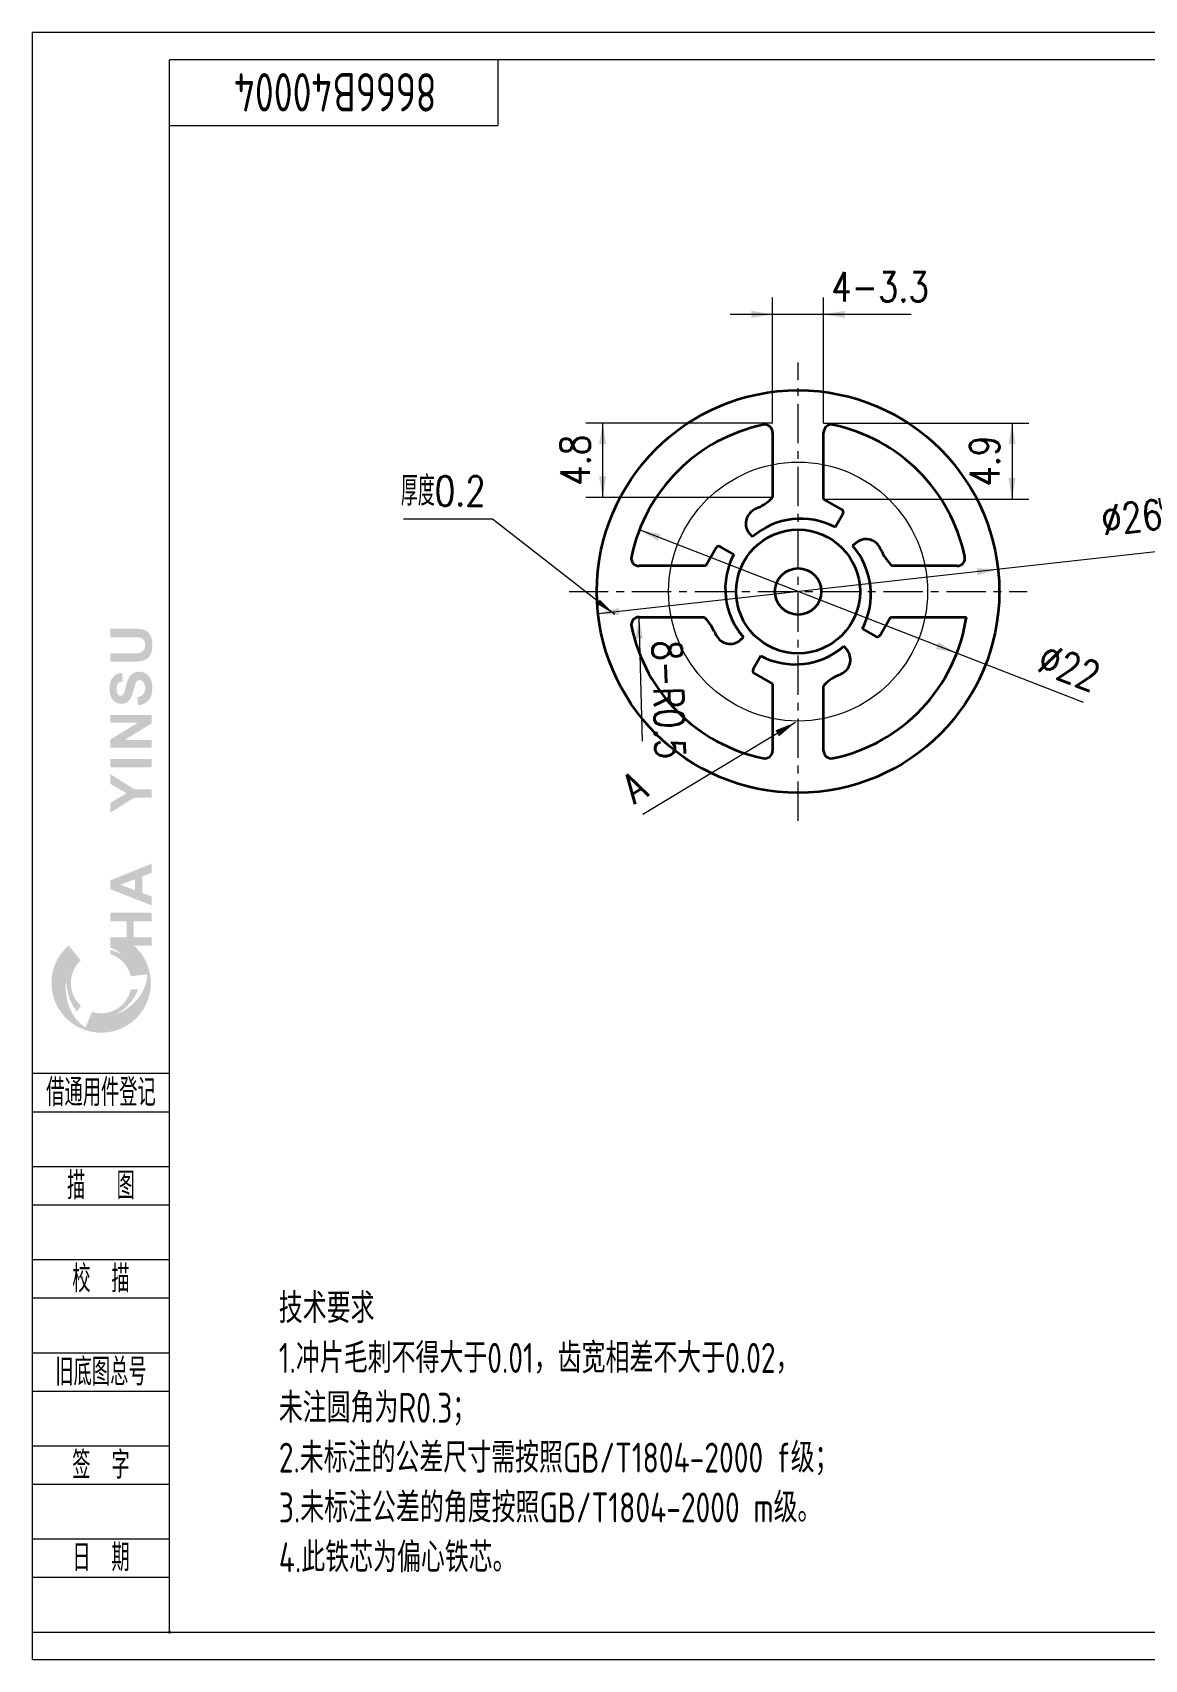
# Model space of a CAD drawing. Header units: millimetres. Extents: x 785 to 933, y 35 to 140.
# Drawn here: x 784.5 to 856.4, y 34.9 to 140 of the extents above; entities that cross this region are included whole.
import ezdxf
from ezdxf.enums import TextEntityAlignment as Align

# ---------------------------------------------------------------- set-up
doc = ezdxf.new("R2010")
doc.units = ezdxf.units.MM
doc.header["$LTSCALE"] = 10
doc.header["$PDSIZE"] = -1
doc.linetypes.add('CENTERX2', pattern=[20.319999694824222, 12.69999980926514, -2.539999961853027, 2.539999961853027, -2.539999961853027])
doc.layers.get('0').update_dxf_attribs({"lineweight": 35})
for name, color, linetype, lineweight in [('2细线层', 4, 'Continuous', 18), ('5剖面线层', 2, 'Continuous', 18), ('6文字层', 3, 'Continuous', 18), ('中心线层', 1, 'CENTERX2', 15), ('图框层', 7, 'Continuous', 18), ('尺寸线层', 3, 'Continuous', 18), ('粗实线层', 7, 'Continuous', 35)]:
    doc.layers.add(name, color=color, linetype=linetype, lineweight=lineweight)
doc.styles.add('PC_TEXTSTYLE', font='isocp.shx', dxfattribs={"width": 0.8, "bigfont": 'hzfs.shx'})
doc.styles.add('TH_GBDIM', font='romans.shx', dxfattribs={"width": 0.8, "bigfont": 'gbcbig.shx'})
doc.dimstyles.new('TH_GBDIM', dxfattribs={"dimtxt": 3.5, "dimasz": 2.5, "dimexe": 2, "dimexo": 0, "dimgap": 1.5, "dimtad": 1, "dimdec": 1, "dimdsep": 46, "dimtxsty": 'TH_GBDIM', "dimcen": 2.5, "dimdle": 5, "dimclrd": 4, "dimclre": 4, "dimclrt": 3, "dimadec": 0, "dimazin": 2, "dimtfac": 0.714286, "dimtdec": 1, "dimtmove": 0, "dimatfit": 3, "dimfxl": 1, "dimtolj": 1, "dimarcsym": 0})

# ---------------------------------------------------------------- blocks, each defined once
blk = doc.blocks.new('PC_FJL_BLOCK')
at = {"layer": '5剖面线层'}
h = blk.add_hatch(color=4, dxfattribs=at)
edge = h.paths.add_edge_path(flags=0)
edge.add_spline(control_points=[(-6.335824583467788, 181.6034818638759), (-6.202804610569151, 181.6002740747198), (-5.789561721457847, 181.5902342559087), (-5.1118128375336, 181.57108552171), (-4.510591810354031, 180.9826700249467), (-4.392513987799234, 180.171906717055), (-4.523893863661744, 179.3635867990756), (-5.102281153857, 178.8154770109099), (-5.691925718893674, 178.7064232008163), (-6.05615881016281, 178.6893285951121), (-6.197094663844899, 178.6852541685416)], knot_values=[0, 0, 0, 0, 0.4053709725724268, 1.256548457878403, 1.960403226686434, 2.7388955457892, 3.663044504347432, 4.326165747218071, 5.002484285406978, 5.430378611286798, 5.430378611286798, 5.430378611286798, 5.430378611286798], weights=[1, 1, 1, 1, 1, 1, 1, 1, 1, 1, 1], degree=3, periodic=0)
edge.add_line((-6.197094663851214, 178.6852541685414), (-10.79428292309085, 178.6852541685414))
edge.add_line((-10.79428292309084, 178.6852541685414), (-10.79428292309084, 177.1479185239226))
edge.add_line((-10.79428292309084, 177.1479185239226), (-6.49308331915763, 177.1479185239226))
edge.add_spline(control_points=[(-6.493083319159606, 177.1479185239224), (-6.136832942187938, 177.1602327811056), (-5.421902418779311, 177.1885722478415), (-4.436628598077241, 177.403997866187), (-3.631278732452867, 178.0249212155542), (-3.154799964863191, 179.0111050444285), (-3.125666179922669, 180.1913467153208), (-3.140957305099134, 181.236673188387), (-3.524216547509943, 182.1224166188933), (-4.289034790793629, 182.943814182122), (-5.280822172265113, 183.1355420943479), (-5.944114239188199, 183.1498757175214), (-6.058968760266006, 183.1514724899426)], knot_values=[0, 0, 0, 0, 1.235965782631336, 2.147786307566932, 2.97032144490488, 4.201868442922859, 5.27937777095471, 6.498956263303746, 7.295989366746617, 8.122634436626328, 9.770285900859127, 10.11634980117583, 10.11634980117583, 10.11634980117583, 10.11634980117583], weights=[1, 1, 1, 1, 1, 1, 1, 1, 1, 1, 1, 1, 1], degree=3, periodic=0)
edge.add_line((-6.058968760265921, 183.1514724899426), (-10.79428292309082, 183.1514724899426))
edge.add_line((-10.79428292309084, 183.1514724899426), (-10.79428292309084, 181.6034818638759))
edge.add_line((-10.79428292309084, 181.6034818638759), (-6.335824583467792, 181.6034818638759))
h = blk.add_hatch(color=4, dxfattribs=at)
edge = h.paths.add_edge_path(flags=0)
edge.add_spline(control_points=[(-10.81762475623769, 124.9922519319619), (-10.56536226492718, 124.8695335449268), (-10.19163718616069, 124.7171013128755), (-9.700205772749936, 124.4589214325181), (-9.28585730716244, 124.1908696908303), (-8.838323216115473, 123.7516858713719)], knot_values=[0, 0, 0, 0, 0.8371157503440196, 1.617818454947619, 2.35494784427279, 2.35494784427279, 2.35494784427279, 2.35494784427279], weights=[1, 1, 1, 1, 1, 1], degree=3, periodic=0)
edge.add_spline(control_points=[(-8.838323216115473, 123.7516858713719), (-9.20587755707226, 123.932120677611), (-9.849358753555123, 124.2480097641161), (-10.52511763377085, 124.4901821595758), (-10.81843834854126, 124.5813804393592)], knot_values=[0, 0, 0, 0, 1.227812479394649, 2.14954404086439, 2.14954404086439, 2.14954404086439, 2.14954404086439], weights=[1, 1, 1, 1, 1], degree=3, periodic=0)
edge.add_line((-10.81843834854124, 124.5813804393592), (-10.81843834854124, 123.7810070975568))
edge.add_arc((-12.46828456207509, 118.4920111007335), 5.540349373706039, 12.825875818474515, 72.67524263383018, ccw=False)
edge.add_line((-7.066171340162093, 119.7219069989125), (-4.004956288954698, 120.0772705767544))
edge.add_spline(control_points=[(-4.004956288954725, 120.0772705767543), (-4.045983905555985, 119.6242203831133), (-4.154536758909485, 118.4255182574196), (-5.030020200776081, 116.5763947342558), (-6.179515741058081, 115.0275433500738), (-7.41355031719961, 114.039996424702), (-8.248813091987417, 113.449758332833), (-9.047011890365457, 113.0064452756937), (-9.505560754469094, 112.8126506154641), (-9.728253268037944, 112.7185349750577)], knot_values=[0, 0, 0, 0, 1.360503189474513, 3.599685174239277, 6.03379871503918, 7.09362899603316, 8.336567406231573, 9.105881709024349, 9.832258316755832, 9.832258316755832, 9.832258316755832, 9.832258316755832], weights=[1, 1, 1, 1, 1, 1, 1, 1, 1, 1], degree=3, periodic=0)
edge.add_spline(control_points=[(-9.728253268037944, 112.7185349750577), (-9.388214971629623, 112.9466289684779), (-8.790274581487619, 113.3477208832869), (-7.913478408211081, 114.0916170533057), (-7.015200903750928, 115.0279613977065), (-6.213104029314793, 116.1119803061379), (-5.874317802056334, 116.9530651080566), (-5.744969461162276, 117.2741906879239)], knot_values=[0, 0, 0, 0, 1.228569898639768, 2.160378911048566, 3.44517431132459, 5.124301433614942, 6.161326353932291, 6.161326353932291, 6.161326353932291, 6.161326353932291], weights=[1, 1, 1, 1, 1, 1, 1, 1], degree=3, periodic=0)
edge.add_spline(control_points=[(-5.744969461162276, 117.2741906879239), (-5.741323722804813, 117.2832417498547), (-5.737677984447375, 117.2922928117856), (-5.734032246089912, 117.3013438737163)], knot_values=[0, 0, 0, 0, 0.02927316471137155, 0.02927316471137155, 0.02927316471137155, 0.02927316471137155], weights=[1, 1, 1, 1], degree=3, periodic=0)
edge.add_line((-5.734032246090025, 117.3013438737164), (-7.047557531911124, 117.3469392046613))
edge.add_arc((-12.46828456207508, 118.4920111007335), 5.540349373706013, 252.3591252782822, 348.072217048217, ccw=False)
edge.add_line((-14.14728643430137, 113.2121982351307), (-15.32707372081124, 110.3699240776338))
edge.add_spline(control_points=[(-15.32707372081125, 110.3699240776337), (-15.69891288939324, 110.6319801326877), (-16.68274295513761, 111.3253407241917), (-17.84638917999956, 113.0080933870229), (-18.61298605524686, 114.7780114185351), (-18.85120949197723, 116.3404901733079), (-18.94473928642317, 117.358968001044), (-18.92956025654609, 118.2718849662792), (-18.86811692337098, 118.7658972615845), (-18.83827720207197, 119.0058124557709)], knot_values=[0, 0, 0, 0, 1.36050318947444, 3.599685174239232, 6.033798715039191, 7.093628996033297, 8.336567406231536, 9.10588170902422, 9.832258316755883, 9.832258316755883, 9.832258316755883, 9.832258316755883], weights=[1, 1, 1, 1, 1, 1, 1, 1, 1, 1], degree=3, periodic=0)
edge.add_spline(control_points=[(-18.83827720207194, 119.0058124557709), (-18.81076115752348, 118.5972836561116), (-18.7623755651174, 117.8789061308953), (-18.55654067074143, 116.7476302858874), (-18.19478143403046, 115.5015269751765), (-17.6570419583644, 114.2648812514029), (-17.09803426679492, 113.5509413711855), (-16.88460552727193, 113.2783596321002)], knot_values=[0, 0, 0, 0, 1.228569898639822, 2.160378911048668, 3.445174311324642, 5.124301433615099, 6.16132635393242, 6.16132635393242, 6.16132635393242, 6.16132635393242], weights=[1, 1, 1, 1, 1, 1, 1, 1], degree=3, periodic=0)
edge.add_line((-16.88460552727193, 113.2783596321002), (-16.15193153806435, 114.3536278247414))
edge.add_arc((-12.46828456207513, 118.4920111007336), 5.540349373706078, 132.363657663612, 228.3271640584457, ccw=False)
edge.add_line((-16.20155953639241, 122.585680499801), (-18.39871572146116, 125.3548775325834))
edge.add_arc((-12.46828456207507, 118.4920111007335), 9.07022322755231, 130.8313870607261, 408.7706257569416)
edge.add_line((-6.490326104041374, 125.3135184174233), (-3.255389210494929, 125.3135184174233))
edge.add_line((-3.255389210494937, 125.3135184174233), (-3.255389210494937, 126.8533699162085))
edge.add_line((-3.255389210494937, 126.8533699162085), (-6.53869727751719, 126.8533699162085))
edge.add_line((-6.538697277517196, 126.8533699162085), (-6.538697277517196, 129.7729915151369))
edge.add_line((-6.538697277517196, 129.7729915151369), (-3.255389210494943, 129.7729915151369))
edge.add_line((-3.255389210494937, 129.7729915151369), (-3.255389210494937, 131.3122556077039))
edge.add_line((-3.255389210494937, 131.3122556077039), (-10.79428292309085, 131.3122556077038))
edge.add_line((-10.79428292309084, 131.3122556077038), (-10.79428292309084, 129.7729915151369))
edge.add_line((-10.79428292309084, 129.7729915151369), (-7.82892679711864, 129.7729915151369))
edge.add_line((-7.828926797118665, 129.7729915151369), (-7.828926797118665, 126.8533699162085))
edge.add_line((-7.828926797118665, 126.8533699162085), (-10.79428292309085, 126.8533699162086))
edge.add_line((-10.79428292309084, 126.8533699162086), (-10.79428292309084, 126.8038899718174))
edge.add_line((-10.79428292309084, 126.8038899718174), (-10.81762475623769, 124.9922519319619))
h.paths.add_polyline_path([(-10.79428292309084, 137.2336446323139), (-10.79428292309084, 135.6206821822713), (-3.25538921049491, 132.6707258682706), (-3.25538921049491, 134.3138647447887), (-4.976892169192545, 134.9437631085126), (-4.976892169192517, 137.9396664680934), (-3.25538921049491, 138.5951610491417), (-3.255389210494937, 140.2569284825228)], flags=0)
h.paths.add_polyline_path([(-8.989250038796913, 136.4118858578631), (-6.260214976506372, 137.451017208631), (-6.260214976506372, 135.4133312451065)], flags=0)
h.paths.add_polyline_path([(-6.434909740328449, 153.8701981134391), (-10.79428292309084, 156.6179193281467), (-10.79428292309084, 154.8608835913115), (-7.828098826563535, 153.1326739785637), (-10.79428292309084, 151.367902594353), (-10.79428292309084, 149.5651763725448), (-6.437460768310883, 152.321316316688), (-3.255389210494937, 152.321316316688), (-3.255389210494937, 153.8701981134391)], flags=0)
h.paths.add_polyline_path([(-10.79428292309084, 159.4092419460979), (-10.79428292309084, 157.8732318619758), (-3.255389210494937, 157.8732318619758), (-3.255389210494937, 159.4092419460979)], flags=0)
h.paths.add_polyline_path([(-10.79428292309084, 162.9181238889572), (-10.79428292309084, 161.4271847884114), (-3.255389210494937, 161.4271847884114), (-3.255389210494937, 162.8583185683185), (-8.156948388676634, 162.8583185683185), (-3.255389210494937, 165.8793272960073), (-3.255389210494937, 167.4049674702695), (-10.79428292309084, 167.4049674702695), (-10.79428292309084, 165.9936790457501), (-5.783831126228282, 165.9936790457501)], flags=0)
edge = h.paths.add_edge_path(flags=0)
edge.add_spline(control_points=[(-5.705883673779725, 169.1847723096636), (-5.523399202075851, 169.2177218935209), (-5.121339240862605, 169.2903182535508), (-4.509520627690534, 169.5025251356584), (-3.916108007301347, 169.9171668835042), (-3.448322932390766, 170.5314666229447), (-3.180449846099837, 171.3436267664954), (-3.136586159547129, 172.1910698194744), (-3.126357496632443, 172.9846427720449), (-3.290059205115357, 173.6665740160109), (-3.600963519257344, 174.4136334146135), (-4.296609163413653, 175.0823669287746), (-5.317768009637273, 175.3594812562579), (-6.281095971458115, 175.2674262246184), (-7.049986956731676, 174.7766946565136), (-7.613548841372854, 173.9382902707813), (-7.842650285547929, 172.9762045959275), (-8.067593188459131, 172.1333739994838), (-8.232542403523633, 171.5927684184052), (-8.39284242599672, 171.2077583350446), (-8.648888535165435, 170.9635377089581), (-8.94004412009779, 170.9156730868007), (-9.224572124519002, 170.9773731987146), (-9.463649931152267, 171.2352827761044), (-9.611287016836023, 171.6170913149089), (-9.67382332059647, 172.1223266495581), (-9.6416099628171, 172.6440325864603), (-9.440695549252629, 173.1822565680098), (-9.004098171646689, 173.4570816947552), (-8.686157845119983, 173.5307605130341), (-8.555867393972914, 173.5609537463947)], knot_values=[0, 0, 0, 0, 0.5586946834218016, 1.230947272659398, 1.934091238774466, 2.709134000249708, 3.515297872588502, 4.469606059003059, 5.258737672253558, 5.895161636835579, 6.568552647752175, 7.680963023761689, 8.650314539335405, 9.681789635096575, 10.50160594117067, 11.31208396982688, 12.66219311555526, 13.45046774099833, 13.94513606790705, 14.36608146358422, 14.69817213067459, 14.95413150930795, 15.22649774646256, 15.5404850620756, 15.96472367407857, 16.44545549391534, 17.06364765249021, 17.53224319464146, 18.11437195359875, 18.51855990457275, 18.51855990457275, 18.51855990457275, 18.51855990457275], weights=[1, 1, 1, 1, 1, 1, 1, 1, 1, 1, 1, 1, 1, 1, 1, 1, 1, 1, 1, 1, 1, 1, 1, 1, 1, 1, 1, 1, 1, 1, 1], degree=3, periodic=0)
edge.add_line((-8.555867393972914, 173.5609537463947), (-8.611714684336082, 175.0877176607146))
edge.add_spline(control_points=[(-8.611714684336102, 175.0877176607147), (-8.903441344549256, 175.053901584766), (-9.484004254324804, 174.9866044805671), (-10.21208726823686, 174.5115148609369), (-10.73417937700605, 173.7495342706397), (-10.93888850935707, 172.7571833169745), (-10.94404901045021, 171.6950689044681), (-10.71865122054548, 170.6952590197257), (-10.20489387315523, 169.9403618184643), (-9.430971596255912, 169.5065985777311), (-8.482296605803642, 169.4112912146651), (-7.059696032019117, 170.0155357401062), (-6.59664388705904, 171.6632059740223), (-6.291960497568091, 172.90538547991), (-6.01974822896454, 173.5692620810064), (-5.601312134071545, 173.8081965937611), (-5.089141266668182, 173.7525810155881), (-4.613250520920813, 173.3530357157117), (-4.418579182249669, 172.7224803328129), (-4.410357905482583, 172.0839376127494), (-4.543558456124281, 171.5164117647996), (-4.87811622798745, 171.0533024354874), (-5.349160637132917, 170.7950060726314), (-5.693105517329276, 170.7171773390638), (-5.850412352603776, 170.6815815431214)], knot_values=[0, 0, 0, 0, 0.878577295858374, 1.74844969936435, 2.52872460757977, 3.614593966833375, 4.750185302944439, 5.728615539248679, 6.672432991068525, 7.410774866124696, 8.341652034649297, 9.470076033070056, 11.7696722020405, 12.98080429739328, 13.46049526482795, 13.86143023130312, 14.34189528967802, 14.92609832859459, 15.63255915430738, 16.26216205670608, 16.84948285473915, 17.36189661246282, 17.93990107885964, 18.42706891980803, 18.42706891980803, 18.42706891980803, 18.42706891980803], weights=[1, 1, 1, 1, 1, 1, 1, 1, 1, 1, 1, 1, 1, 1, 1, 1, 1, 1, 1, 1, 1, 1, 1, 1, 1], degree=3, periodic=0)
edge.add_line((-5.850412352603776, 170.6815815431214), (-5.705883673779733, 169.1847723096635))
at = {"layer": '2细线层'}
for p, q in [((-25, 102), (0, 102)), ((-25, 95), (0, 95)), ((-25, 85), (0, 85)), ((-25, 78), (0, 78)), ((-25, 68), (0, 68)), ((-25, 61), (0, 61)), ((-25, 51), (0, 51)), ((-25, 44), (0, 44)), ((-25, 34), (0, 34)), ((-25, 27), (0, 27)), ((-25, 17), (0, 17)), ((-25, 10), (0, 10)), ((-25, 0), (0, 0))]:
    blk.add_line(p, q, dxfattribs=at)
at = {"layer": '6文字层', "color": 3, "char_height": 5, "attachment_point": 5, "style": 'PC_TEXTSTYLE'}
for s, insert, width in [('{\\W0.667;借通用件登记}', (-12.5, 98.5), 29.5564375), ('{\\W0.6667;描   图}', (-12.5, 81.5), 18.64378928571428), ('{\\W0.667;校  描}', (-12.5, 64.5), 15.97822321428572), ('{\\W0.667;旧底图总号}', (-12.5, 47.5), 23.761875), ('{\\W0.667;签  字}', (-12.5, 30.5), 15.64472321428571), ('{\\W0.667;日  期}', (-12.49376486070217, 13.59980542589427), 14.76928571428572)]:
    blk.add_mtext(s, dxfattribs=dict(at, insert=insert, width=width))
at = {"layer": '6文字层', "style": 'PC_TEXTSTYLE'}
for tag, p, width in [('借通用件登记', (-23.44469732711161, 86.35631590408678), 0.671328), ('描图', (-23.44469732711161, 69.35982487165847), 2.12092), ('校图', (-23.74868605073812, 52.05982479391378), 2.14998), ('旧底图总号', (-22.83672096527289, 35.67035085177702), 0.761452), ('签字', (-23.14070968889939, 18.37035077403232), 2.02694), ('日期', (-22.83672096527289, 1.373859241433422), 1.89999)]:
    blk.add_attdef(tag, p, '', height=5, dxfattribs=dict(at, width=width))
blk = doc.blocks.new('PC_TYDH_BLOCK')
at = {"layer": '2细线层', "linetype": 'Continuous'}
for p in [(60, 0), (0, -12)]:
    blk.add_line(p, (60, -12), dxfattribs=at)
at = {"layer": '6文字层', "style": 'PC_TEXTSTYLE', "width": 1.81549}
blk.add_attdef('图样代号', (58.23961856626534, -2.403184483947882), '', height=7, rotation=180, dxfattribs=at)
blk = doc.blocks.new('*X31')
at = {"layer": '尺寸线层', "linetype": 'Continuous', "transparency": 16777216}
for points in [[(847.7981394108294, 114.7677607309585), (848.0256394108294, 113.4027607309585), (847.5706394108294, 113.4027607309585)], [(847.7981394108293, 109.8544803390205), (848.0256394108293, 111.2194803390205), (847.5706394108292, 111.2194803390205)]]:
    blk.add_hatch(color=4, dxfattribs=at).paths.add_polyline_path(points, flags=0)
at = {"layer": '尺寸线层', "color": 4, "linetype": 'Continuous', "transparency": 16777216}
for p, q in [((835.6270239259444, 114.7677607309585), (848.8901394108294, 114.7677607309585)), ((847.7981394108294, 114.7677607309585), (847.7981394108293, 109.8544803390205)), ((835.6270238164794, 109.8544803390205), (848.8901394108293, 109.8544803390205))]:
    blk.add_line(p, q, dxfattribs=at)
at = {"layer": '尺寸线层', "color": 3, "linetype": 'CENTERX2', "transparency": 16777216, "insert": (846.0236394108293, 112.3111200349896), "char_height": 1.911, "width": 4.367999999999938, "attachment_point": 5, "rotation": 90, "style": 'TH_GBDIM'}
blk.add_mtext('4.9', dxfattribs=at)
blk = doc.blocks.new('*X32')
at = {"layer": '尺寸线层', "linetype": 'Continuous', "transparency": 16777216}
for points in [[(821.3479629711618, 114.7677738224139), (821.5754629711618, 113.4027738224139), (821.1204629711618, 113.4027738224139)], [(821.3479629711618, 109.9707639060711), (821.5754629711618, 111.3357639060711), (821.1204629711618, 111.3357639060711)]]:
    blk.add_hatch(color=4, dxfattribs=at).paths.add_polyline_path(points, flags=0)
at = {"layer": '尺寸线层', "color": 4, "linetype": 'Continuous', "transparency": 16777216}
for p, q in [((832.3270238164795, 114.7677738224139), (820.2559629711618, 114.7677738224139)), ((821.3479629711618, 114.7677738224139), (821.3479629711618, 109.9707639060711)), ((832.3270238164795, 109.9707639060711), (820.2559629711618, 109.9707639060711))]:
    blk.add_line(p, q, dxfattribs=at)
at = {"layer": '尺寸线层', "color": 3, "linetype": 'CENTERX2', "transparency": 16777216, "insert": (819.5734629711618, 112.3692683642425), "char_height": 1.911, "width": 4.367999999999938, "attachment_point": 5, "rotation": 90, "style": 'TH_GBDIM'}
blk.add_mtext('4.8', dxfattribs=at)
blk = doc.blocks.new('*X33')
at = {"layer": '尺寸线层', "linetype": 'Continuous', "transparency": 16777216}
for points in [[(832.3270252698047, 121.7960940840119), (830.9620252698047, 122.0235940840119), (830.9620252698047, 121.5685940840119)], [(835.6270244010451, 121.7960940840119), (836.9920244010451, 122.0235940840119), (836.9920244010451, 121.5685940840119)]]:
    blk.add_hatch(color=4, dxfattribs=at).paths.add_polyline_path(points, flags=0)
at = {"layer": '尺寸线层', "color": 4, "linetype": 'Continuous', "transparency": 16777216}
for p, q in [((832.3270252698047, 114.7677642421118), (832.3270252698047, 122.8880940840119)), ((835.6270244010451, 114.7677638627488), (835.6270244010451, 122.8880940840119)), ((829.5970252698047, 121.7960940840119), (841.2926020244578, 121.7960940840119))]:
    blk.add_line(p, q, dxfattribs=at)
at = {"layer": '尺寸线层', "color": 3, "linetype": 'CENTERX2', "transparency": 16777216, "insert": (839.2724020244577, 123.5705940840119), "char_height": 1.911, "width": 8.080799999999954, "attachment_point": 5, "style": 'TH_GBDIM'}
blk.add_mtext('4-3.3', dxfattribs=at)
blk = doc.blocks.new('*X34')
at = {"layer": '尺寸线层', "linetype": 'Continuous'}
blk.add_hatch(color=4, dxfattribs=at).paths.add_polyline_path([(822.1395951051577, 102.4010197704388), (820.9578555270972, 103.1051713594239), (821.1675463667876, 103.3743948989778)], flags=0)
at = {"layer": '尺寸线层', "color": 4, "linetype": 'CENTERX2'}
blk.add_line((814.2364031880389, 108.5565994499957), (808.4916205181221, 108.5565994499957), dxfattribs=at)
at = {"layer": '尺寸线层', "color": 4, "linetype": 'Continuous'}
blk.add_line((822.1395951051577, 102.4010197704388), (814.2364031880389, 108.5565994499957), dxfattribs=at)
at = {"layer": '尺寸线层', "color": 3, "linetype": 'CENTERX2', "insert": (811.0487205181221, 110.3868369499957), "char_height": 1.911, "width": 10.22839999999997, "attachment_point": 5, "style": 'TH_GBDIM'}
blk.add_mtext('厚度0.2', dxfattribs=at)
blk = doc.blocks.new('*X35')
at = {"layer": '尺寸线层', "linetype": 'Continuous', "transparency": 16777216}
for points in [[(823.7229401671902, 107.8764545790466), (824.9127884315574, 107.169883734911), (825.0776304207707, 107.5939734879023)], [(844.2311104027331, 99.90501090961756), (842.8764201491526, 100.1874920007618), (843.0412621383659, 100.6115817537531)]]:
    blk.add_hatch(color=4, dxfattribs=at).paths.add_polyline_path(points, flags=0)
at = {"layer": '尺寸线层', "color": 4, "linetype": 'Continuous', "transparency": 16777216}
blk.add_line((852.4263885613077, 96.71953909784378), (823.7229401671902, 107.8764545790466), dxfattribs=at)
at = {"layer": '尺寸线层', "color": 3, "linetype": 'CENTERX2', "transparency": 16777216, "insert": (851.491658438112, 98.98670133438328), "char_height": 1.911, "width": 6.770400000000047, "attachment_point": 5, "rotation": 338.75909516926936, "style": 'TH_GBDIM'}
blk.add_mtext('%%C22', dxfattribs=at)
blk = doc.blocks.new('*X37')
at = {"color": 3, "true_color": 0x00ff00, "char_height": 1.911, "attachment_point": 1, "rotation": 6.322518492591532, "style": 'TH_GBDIM'}
for s, insert, width in [('{\\H0.7071x;0}', (857.09646191474, 110.4486065510371), 13.8987576), ('%%C26', (853.474629421391, 109.4225321349034), 28.7499576), ('{\\H0.7071x;-0.013}', (857.2948730257491, 108.6578740836281), 13.8987576)]:
    blk.add_mtext(s, dxfattribs=dict(at, insert=insert, width=width))
blk = doc.blocks.new('*X36')
at = {"layer": '尺寸线层', "linetype": 'Continuous', "transparency": 16777216}
for points in [[(846.8979545757485, 105.3223584112722), (845.566310272376, 104.9459215649149), (845.5162034196856, 105.3981541414875)], [(821.0560930745322, 102.4591096880173), (822.4378442305951, 102.3833139578021), (822.3877373779047, 102.8355465343746)]]:
    blk.add_hatch(color=4, dxfattribs=at).paths.add_polyline_path(points, flags=0)
at = {"layer": '尺寸线层', "color": 4, "linetype": 'Continuous', "transparency": 16777216}
blk.add_line((860.9874291667087, 106.883456095044), (821.0560930745322, 102.4591096880173), dxfattribs=at)
at = {"layer": '尺寸线层', "color": 3, "linetype": 'CENTERX2', "transparency": 16777216}
blk.add_blockref('*X37', (0, 0), dxfattribs=at)
blk = doc.blocks.new('*X38')
at = {"layer": '尺寸线层', "linetype": 'Continuous', "transparency": 16777216}
blk.add_hatch(color=4, dxfattribs=at).paths.add_polyline_path([(833.8037094940938, 95.4372289852881), (832.7514272309487, 94.53851696874993), (832.516833185755, 94.92837673066394)], flags=0)
at = {"layer": '尺寸线层', "color": 4, "linetype": 'Continuous', "transparency": 16777216}
blk.add_line((833.8037094940938, 95.4372289852881), (823.937715566839, 89.50047004948921), dxfattribs=at)
at = {"layer": '尺寸线层', "color": 3, "linetype": 'Continuous', "transparency": 16777216, "insert": (823.3970641620208, 91.24613340433976), "char_height": 1.911, "width": 3.822, "attachment_point": 5, "rotation": 31.03698703720605, "style": 'TH_GBDIM'}
blk.add_mtext('A', dxfattribs=at)
blk = doc.blocks.new('*X39')
at = {"layer": '尺寸线层', "linetype": 'Continuous', "transparency": 16777216}
blk.add_hatch(color=4, dxfattribs=at).paths.add_polyline_path([(823.6837236854172, 102.2405302501363), (823.9501079801572, 100.8825830282179), (823.4952935138733, 100.8695906743519)], flags=0)
at = {"layer": '尺寸线层', "color": 4, "linetype": 'Continuous', "transparency": 16777216}
blk.add_line((823.6837236854172, 102.2405302501363), (823.9123523423451, 94.2370828648347), dxfattribs=at)
at = {"layer": '尺寸线层', "color": 3, "linetype": 'Continuous', "transparency": 16777216, "insert": (825.6112928025838, 96.90748437070685), "char_height": 1.911, "width": 10.48319999999999, "attachment_point": 5, "rotation": 271.63628184695506, "style": 'TH_GBDIM'}
blk.add_mtext('8-R0.5', dxfattribs=at)

msp = doc.modelspace()

# ---------------------------------------------------------------- linework, layer by layer
msp.add_point((793.3595088466103, 36.6842991188006))
at = {"layer": '2细线层'}
for p, q in [((784.5143088466106, 34.9152591188006), (784.5143088466106, 139.9962351188006)), ((933.1136688466105, 139.9962351188006), (784.5143088466106, 139.9962351188006)), ((784.5143088466106, 34.9152591188006), (933.1136688466105, 34.9152591188006))]:
    msp.add_line(p, q, dxfattribs=at)
at = {"layer": '2细线层', "linetype": 'CENTERX2'}
msp.add_circle((833.9770227992122, 103.8907330333063), 8.362920505046624, dxfattribs=at)
at = {"layer": '中心线层', "linetype": 'CENTERX2', "ltscale": 0.01999999955296516}
for p, q in [((833.9770238251403, 89.09010487980237), (833.9770238251403, 118.6913632194872)), ((819.176394655298, 103.8907340496448), (848.7776529949828, 103.8907340496448))]:
    msp.add_line(p, q, dxfattribs=at)
at = {"layer": '图框层'}
for p, q in [((793.3595088466103, 36.6842991188006), (793.3595088466103, 138.2271951188006)), ((931.3446288466104, 138.2271951188006), (793.3595088466103, 138.2271951188006)), ((793.3595088466103, 36.6842991188006), (931.3446288466104, 36.6842991188006))]:
    msp.add_line(p, q, dxfattribs=at)
at = {"layer": '粗实线层'}
for p, q in [((832.3270238164795, 114.1697569954072), (832.3270238164795, 109.9707639060711)), ((835.6270238164794, 109.8544803390205), (835.6270239126212, 114.1697569012802)), ((836.7960620252528, 109.1872446428774), (835.6270238164794, 109.8544803390205)), ((836.3770238164794, 108.0476560715208), (836.8752991657174, 108.9106942925598)), ((830.8280205030487, 107.6435701452274), (831.0202008119211, 107.4145385717027)), ((828.6805133069576, 106.7097723421288), (828.0132776108144, 105.5407341333554)), ((829.8201018783142, 106.2907341333554), (828.9570636572751, 106.7890094825933)), ((837.7298598283514, 107.0397374467862), (837.5008282548267, 106.8475571379138)), ((828.0132776108144, 105.5407341333554), (823.6980010485547, 105.5407342294972)), ((844.2560466785311, 105.5407341333555), (840.0570535891951, 105.5407341333555)), ((823.6980009544278, 102.2407341333554), (827.8969940437638, 102.2407341333554)), ((839.2735343260014, 101.0716959245822), (839.9407700221445, 102.2407341333555)), ((839.9407700221445, 102.2407341333555), (844.8540535891445, 102.2407341333555)), ((830.2241878046075, 100.7417308199247), (830.4532193781322, 100.9339111287971)), ((838.1339457546447, 101.4907341333555), (838.9969839756839, 100.9924587841176)), ((837.1260271299102, 100.1378981214835), (836.9338468210378, 100.3669296950082)), ((831.5770238164795, 99.73381219519014), (831.0787484672416, 98.8707739741511)), ((831.1579856077061, 98.59422362383357), (832.3270238164795, 97.92698792769038)), ((832.3270238164795, 97.92698792769038), (832.3270237203377, 93.61171136543074)), ((835.627023774747, 93.61171133514644), (835.6270238164794, 97.8107043606398))]:
    msp.add_line(p, q, dxfattribs=at)
for centre, radius in [((833.9770238251403, 103.8907340496448), 12.99999999133908), ((833.9770227992122, 103.8907330333063), 4), ((833.9770227992122, 103.8907330333063), 1.5)]:
    msp.add_circle(centre, radius, dxfattribs=at)
for centre, radius, start, end in [((833.9770249165286, 103.8907331160883), 11.00146830885191, 101.8138916719264, 168.1861083098295), ((831.8270237744905, 114.169756943727), 0.5000000419888995, 5.91511876653383e-06, 101.8138829109094), ((836.1270239539621, 114.1697568589483), 0.5000000413408433, 78.18611817454547, 179.9999951703172), ((833.9770227992122, 103.8907330333063), 11.00146830885191, 11.81389167192673, 78.18610830982941), ((833.9770168672558, 103.8907478191891), 5.999984656502636, 115.3769295782153, 118.4630449141236), ((830.287265291977, 111.8491868941158), 2.772920438868562, 293.7848917286627, 317.3578862724573), ((831.5940650040153, 108.286357743912), 1.000000037241897, 118.4630435805456, 219.9999973866418), ((834.1601999472199, 103.8255928111697), 4.768660843646281, 62.29796704895369, 131.1829556409905), ((836.7020940881371, 109.01069429347), 0.1999999977040826, 329.9999993191674, 61.97610896658249), ((838.372647427036, 106.2736929458196), 1.000000037241894, 28.46304358054511, 129.999997386642), ((823.6980010908866, 106.0407342708381), 0.5000000413408446, 168.1861181533178, 270), ((828.8570636563649, 106.6158044050131), 0.1999999977040825, 59.99999931921573, 151.9761089666217), ((834.0421651386653, 104.0739102640959), 4.768660843646283, 152.2979670489562, 221.1829556409926), ((833.9118824942936, 103.707558002615), 4.768660843646281, 332.2979670489552, 41.18295564099222), ((833.977037502313, 103.890741082579), 5.999984656502755, 25.37692957821484, 28.46304491412434), ((841.9354765772398, 107.5804926578579), 2.77292043886855, 203.7848917286596, 227.3578862724539), ((844.256046626851, 106.0407341753444), 0.5000000419888995, 270.0000059220771, 11.81390068422234), ((823.6980009983776, 101.7407340976472), 0.5000000357082037, 90.00000503629488, 191.8138971409128), ((826.0185710557191, 100.200975608853), 2.772920438868556, 23.78489172866056, 47.35788627245733), ((833.9770252849617, 103.8907327443321), 11.00146536358772, 281.8138809040415, 351.3742386012093), ((833.977024843733, 103.890735243391), 11.00146832067131, 191.8138916316666, 258.1861082695694), ((833.9770101306462, 103.8907271841318), 5.999984656502944, 205.3769295782129, 208.4630449141219), ((829.5814002059229, 101.5077753208913), 1.000000037241896, 208.4630435805472, 309.9999973866405), ((839.0969839765941, 101.1656638616979), 0.1999999977040821, 239.9999993191855, 331.97610896661), ((833.793847685739, 103.9558754555413), 4.768660843646281, 242.2979670489559, 311.1829556409928), ((836.3599826289436, 99.49511052279894), 1.000000037241896, 298.4630435805367, 39.99999738664101), ((831.2519535448218, 98.77077397324089), 0.1999999977040825, 149.9999993191943, 241.9761089665595), ((837.666782340982, 95.93228137259516), 2.772920438868546, 113.7848917286579, 137.3578862724533), ((833.977030765703, 103.890720447522), 5.999984656502857, 295.3769295782155, 298.4630449141247), ((831.8270236789969, 93.61171140776263), 0.5000000413408446, 258.1861278338549, 4.829679517808518e-06), ((836.127023812776, 93.61171137484804), 0.5000000380289544, 180.000004597711, 281.8138815935145)]:
    msp.add_arc(centre, radius, start, end, dxfattribs=at)

# ---------------------------------------------------------------- block references
at = {"layer": '图框层'}
ref = msp.add_blockref('PC_TYDH_BLOCK', (793.3595088466103, 138.2271951188006), dxfattribs=dict(at, xscale=0.353808, yscale=0.353808, zscale=0.353808))
ref.add_attrib('图样代号', '8666B40004', dxfattribs={"layer": '6文字层', "height": 2.476656, "rotation": 180, "style": 'PC_TEXTSTYLE', "width": 0.8}).set_placement((804.0773774151334, 137.376929222904), align=Align.CENTER)
at = {"layer": '图框层', "xscale": 0.353808, "yscale": 0.353808, "zscale": 0.353808}
msp.add_blockref('PC_FJL_BLOCK', (793.3595088466103, 36.6842991188006), dxfattribs=at)
at = {"layer": '尺寸线层', "linetype": 'CENTERX2'}
msp.add_blockref('*X34', (0, 0), dxfattribs=at)

# ---------------------------------------------------------------- texts
at = {"layer": '6文字层', "insert": (800.4259171064788, 40.54454933703096), "char_height": 1.93179168, "width": 166.9811740317968, "attachment_point": 7, "style": 'PC_TEXTSTYLE'}
msp.add_mtext('技术要求\\P1.冲片毛刺不得大于0.01，齿宽相差不大于0.02，\\P未注圆角为R0.3；\\P2.未标注的公差尺寸需按照GB/T1804-2000 f级；\\P3.未标注公差的角度按照GB/T1804-2000 m级。\\P4.此铁芯为偏心铁芯。', dxfattribs=at)

# ---------------------------------------------------------------- dimensions: what is measured, and where the dimension line sits
at = {"layer": '尺寸线层', "linetype": 'CENTERX2'}
dim = msp.add_linear_dim(base=(835.6270244010451, 121.7960940840119), p1=(832.3270252698047, 114.7677642421118), p2=(835.6270244010451, 114.7677638627488), dimstyle='TH_GBDIM', override={"dimscale": 0.5459999999999999, "dimpost": '4-<>', "dimsah": 1, "dimtfac": 1, "dimtfill": 1, "dimtzin": 8}, dxfattribs=at)
dim.commit()
dim.dimension.update_dxf_attribs({"geometry": '*X33', "text_midpoint": (839.2724020244577, 121.7960940840119), "dimtype": 160})
for base, p1, p2, picture, middle in [((821.3479629711618, 109.9707639060711), (832.3270238164795, 114.7677738224139), (832.3270238164795, 109.9707639060711), '*X32', (821.3479629711618, 112.3692688642425)), ((847.7981394108293, 109.8544803390205), (835.6270239259444, 114.7677607309585), (835.6270238164794, 109.8544803390205), '*X31', (847.7981394108293, 112.3111205349895))]:
    dim = msp.add_linear_dim(base=base, p1=p1, p2=p2, angle=270, dimstyle='TH_GBDIM', override={"dimscale": 0.5459999999999999, "dimsah": 1, "dimtfill": 1, "dimtzin": 8}, dxfattribs=at)
    dim.commit()
    dim.dimension.update_dxf_attribs({"geometry": picture, "text_midpoint": middle})
dim = msp.add_diameter_dim_2p(p1=(821.0560930745322, 102.4591096880173), p2=(846.8979545757485, 105.3223584112722), text='\\A1;%%C26{\\H0.7071x;\\S0^ -0.013;}', dimstyle='TH_GBDIM', override={"dimscale": 0.5459999999999999, "dimpost": '%%C<>', "dimsah": 1, "dimtfac": 1, "dimtfill": 1}, dxfattribs=at)
dim.commit()
dim.dimension.update_dxf_attribs({"geometry": '*X36', "text_midpoint": (857.4155425178627, 106.4876951361658), "dimtype": 163})
dim = msp.add_diameter_dim_2p(p1=(823.7229401671902, 107.8764545790466), p2=(844.2311104027331, 99.90501090961759), dimstyle='TH_GBDIM', override={"dimscale": 0.5459999999999999, "dimpost": '%%C<>', "dimsah": 1, "dimtfill": 1, "dimtzin": 8}, dxfattribs=at)
dim.commit()
dim.dimension.update_dxf_attribs({"geometry": '*X35', "text_midpoint": (850.84877468018, 97.33275129771735), "dimtype": 163})
dim = msp.add_radius_dim(center=(823.6980009983776, 101.7407340976472), mpoint=(823.6837236854172, 102.2405302501363), dimstyle='TH_GBDIM', override={"dimscale": 0.5459999999999999, "dimpost": '8-R<>', "dimsah": 1, "dimtfac": 1, "dimtfill": 1, "dimtzin": 8}, dxfattribs=at)
dim.commit()
dim.dimension.update_dxf_attribs({"geometry": '*X39', "text_midpoint": (823.8375163840768, 96.85681419062942), "dimtype": 164})
dim = msp.add_radius_dim(center=(832.8680460653565, 94.87420327673667), mpoint=(833.8037094940938, 95.4372289852881), text='A', dimstyle='TH_GBDIM', override={"dimscale": 0.5459999999999999, "dimpost": 'R<>', "dimsah": 1, "dimtfac": 1, "dimtfill": 1}, dxfattribs=at)
dim.commit()
dim.dimension.update_dxf_attribs({"geometry": '*X38', "text_midpoint": (824.3119809382765, 89.72568033287521), "dimtype": 164})

doc.saveas('drawing.dxf')
